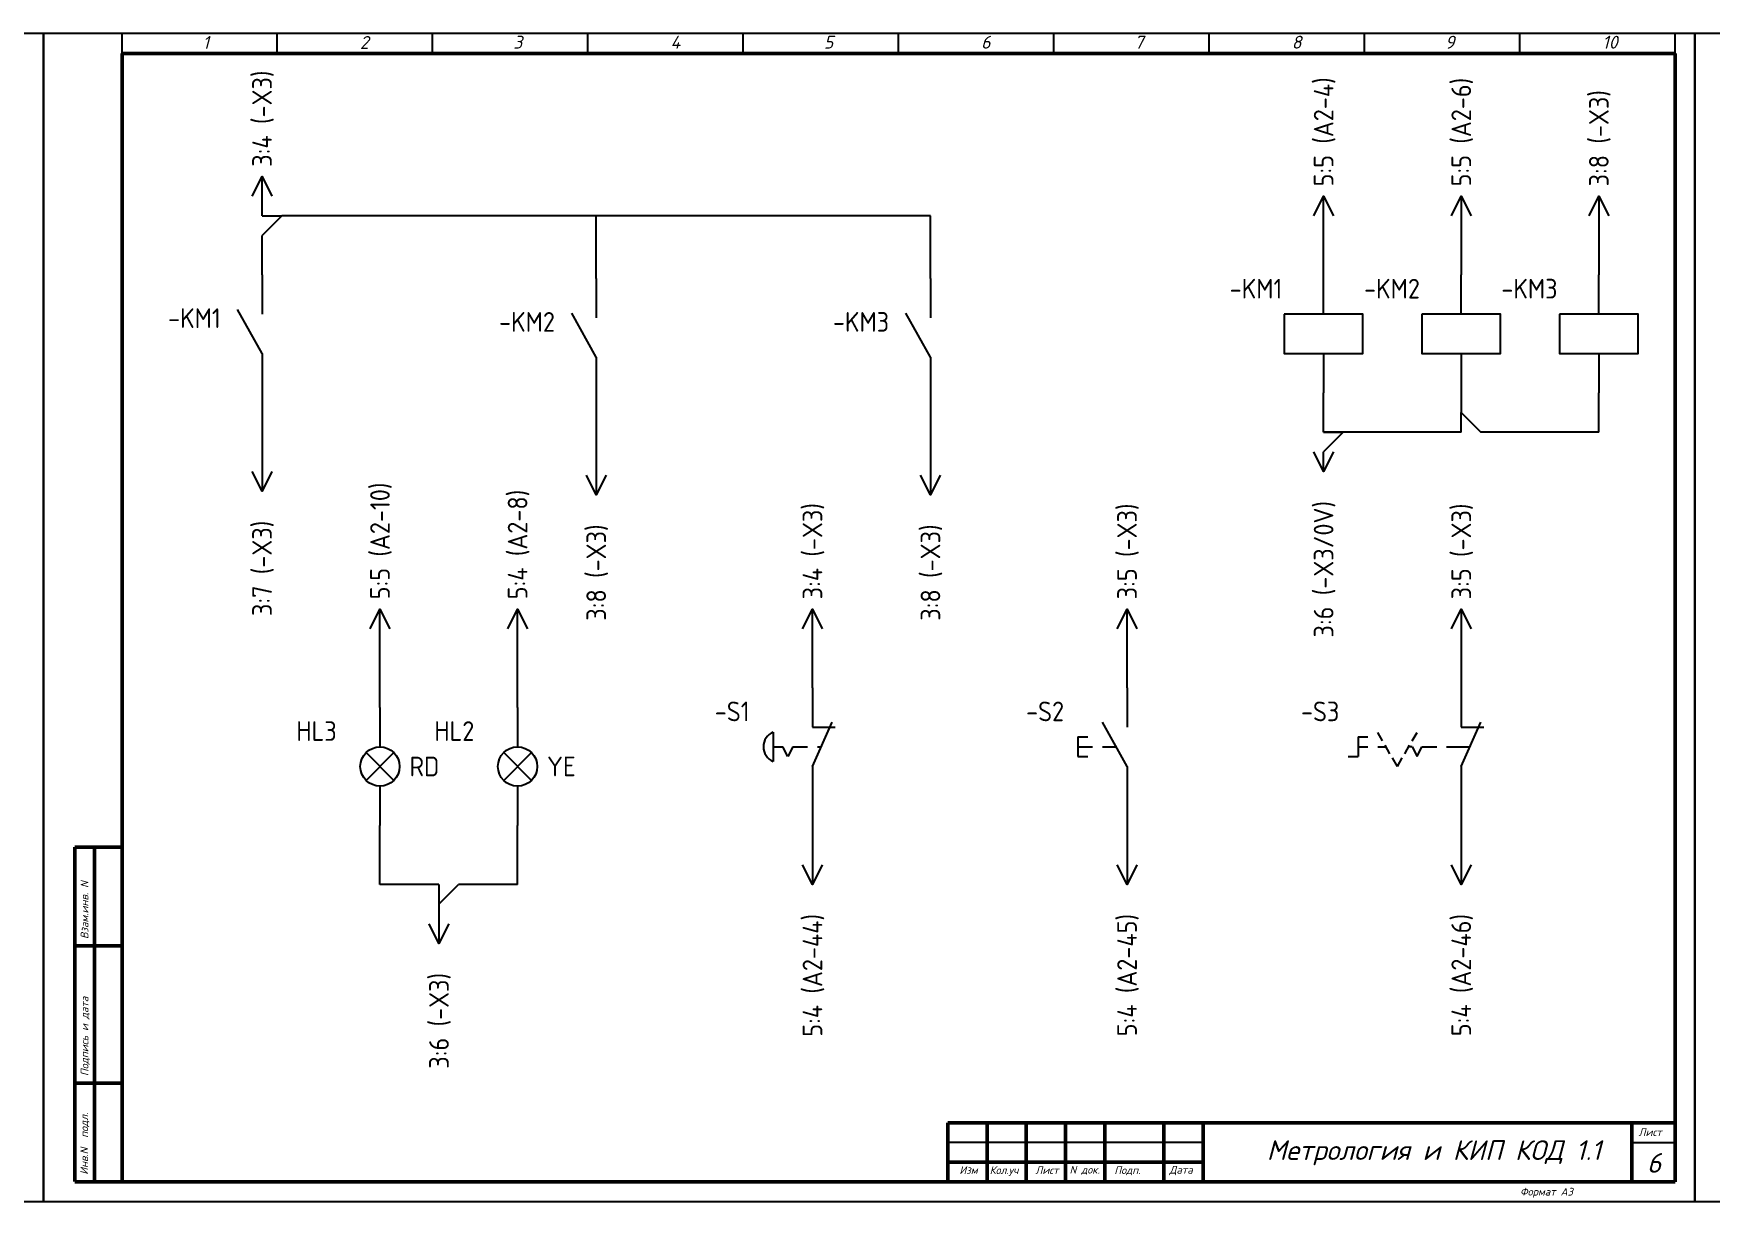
# Model space of a CAD drawing. Header units: millimetres. Extents: x 0 to 53000, y -591 to 24400.
# Drawn here: x 2141.9 to 2568.4, y 304.4 to 601.4 of the extents above; entities that cross this region are included whole.
import ezdxf
from ezdxf.enums import TextEntityAlignment as Align

# ---------------------------------------------------------------- set-up
doc = ezdxf.new("R2010")
doc.units = ezdxf.units.MM
doc.linetypes.add('Caddy_Solid', pattern=[0])
for name, color, linetype in [('DESC', 150, 'Continuous'), ('MISC', 7, 'Continuous'), ('TAGS', 150, 'Continuous'), ('YEL_14_THHN', 7, 'Continuous'), ('Обозначения контактов', 7, 'Continuous')]:
    doc.layers.add(name, color=color, linetype=linetype)
doc.layers.add('Основная', color=7, linetype='Continuous', lineweight=30)
doc.styles.add('WD_IEC', font='ISOCP2.shx', dxfattribs={"width": 0.9, "height": 4})
doc.styles.add('текст', font='isocpeui.ttf')

# ---------------------------------------------------------------- blocks, each defined once
blk = doc.blocks.new('VLT1R')
for p, q in [((0, 7.5), (0, 2.5)), ((-1.77, -1.77), (1.77, 1.77)), ((1.77, -1.77), (-1.77, 1.77)), ((0, -2.5), (0, -7.5))]:
    blk.add_line(p, q)
blk.add_circle((0, 0), 2.5)
at = {"style": 'WD_IEC'}
for tag, p in [('INST', (-5.5, 10.25)), ('LOC', (-5.5, 6.75)), ('TAG1', (-5.5, 3.25)), ('DESC1', (-5.5, -6.35)), ('DESC2', (-5.5, -9.85)), ('DESC3', (-5.5, -13.35))]:
    blk.add_attdef(tag, text='', height=2.5, dxfattribs=at).set_placement(p, align=Align.RIGHT)
blk.add_attdef('TERM01', text='', height=2, rotation=90, dxfattribs=at).set_placement((-1, 7.5), align=Align.RIGHT)
at = {"style": 'WD_IEC', "flags": 1}
for tag, p, height in [('X2TERM01', (0, 7.5), 0.32), ('X4LINK', (-3, 0), 0.32), ('X1LINK', (3, 0), 0.32), ('ASSYCODE', (1, -4), 1), ('FAMILY', (1, -5.5), 1), ('CATDESC', (1, -7), 1), ('X8TERM02', (0, -7.5), 0.32)]:
    blk.add_attdef(tag, p, '', height=height, dxfattribs=at)
at = {"style": 'WD_IEC', "flags": 9}
for tag, p in [('MFG', (-6, -0.25)), ('CAT', (-6, -2.75))]:
    blk.add_attdef(tag, text='', height=1.5, dxfattribs=at).set_placement(p, align=Align.RIGHT)
at = {"style": 'WD_IEC'}
blk.add_attdef('TERM02', (-1, -7.5), '', height=2, rotation=90, dxfattribs=at)
at = {"lineweight": 13, "style": 'WD_IEC'}
blk.add_attdef('COLOR', text='', height=2.5, dxfattribs=at).set_placement((3.75, 0), align=Align.MIDDLE_LEFT)
at = {"lineweight": 15, "style": 'WD_IEC'}
for tag, p in [('XREF', (-5.5, -18)), ('WDTAGALT', (-5.5, -22))]:
    blk.add_attdef(tag, text='', height=2.5, dxfattribs=at).set_placement(p, align=Align.RIGHT)
blk = doc.blocks.new('VCR1')
for p, q in [((0, 2.5), (0, 7.5)), ((0, -2.5), (0, -7.5))]:
    blk.add_line(p, q)
blk.add_lwpolyline([(-5, 2.5), (-5, -2.5), (5, -2.5), (5, 2.5)], close=True)
at = {"style": 'WD_IEC'}
for tag, p in [('INST', (-5.25, 11.5)), ('LOC', (-5.25, 8)), ('TAG1', (-5.25, 4.5)), ('DESC1', (-5.25, -6.85)), ('DESC2', (-5.25, -10.35)), ('DESC3', (-5.25, -13.85))]:
    blk.add_attdef(tag, text='', height=2.5, dxfattribs=at).set_placement(p, align=Align.RIGHT)
blk.add_attdef('TERM01', text='', height=2, rotation=90, dxfattribs=at).set_placement((-1, 7.5), align=Align.RIGHT)
at = {"style": 'WD_IEC', "flags": 1}
for tag, p, height in [('X2TERM01', (0, 7.5), 0.32), ('X4LINK', (-5, 0), 0.32), ('X1LINK', (5, 0), 0.32), ('ASSYCODE', (1, -4), 1), ('FAMILY', (1, -5.5), 1), ('CATDESC', (1, -7), 1), ('X8TERM02', (0, -7.5), 0.32)]:
    blk.add_attdef(tag, p, '', height=height, dxfattribs=at)
at = {"style": 'WD_IEC', "flags": 9}
for tag, p in [('MFG', (-6, 1)), ('CAT', (-6, -1.5))]:
    blk.add_attdef(tag, text='', height=1.5, dxfattribs=at).set_placement(p, align=Align.RIGHT)
at = {"style": 'WD_IEC'}
blk.add_attdef('TERM02', (-1, -7.5), '', height=2, rotation=90, dxfattribs=at)
at = {"lineweight": 9, "style": 'WD_IEC'}
for tag, p in [('NO', (-5.5, -16.5)), ('NC', (-5.5, -20))]:
    blk.add_attdef(tag, text='', height=2.5, dxfattribs=at).set_placement(p, align=Align.TOP_RIGHT)
for tag, p in [('XREFNO', (-4, -16.5)), ('XREFNC', (-4, -20))]:
    blk.add_attdef(tag, text='', height=2.5, dxfattribs=at).set_placement(p, align=Align.TOP_LEFT)
blk = doc.blocks.new('HA1X2')
blk.add_lwpolyline([(-1.25, -2.5), (0, 0), (1.25, -2.5)])
at = {"style": 'WD_IEC', "flags": 8}
for tag, p in [('DESC1', (0, 5.1)), ('DESC2', (0, 1.25))]:
    blk.add_attdef(tag, text='', height=2.5, dxfattribs=at).set_placement(p, align=Align.CENTER)
at = {"style": 'WD_IEC', "flags": 1}
blk.add_attdef('X8TERM01', (0, 0), '', height=0.32, dxfattribs=at)
blk = doc.blocks.new('HA1X4')
blk.add_lwpolyline([(1.25, 2.5), (0, 0), (-1.25, 2.5)])
at = {"style": 'WD_IEC', "flags": 1}
blk.add_attdef('X2TERM01', (0, 0), '', height=0.32, dxfattribs=at)
at = {"style": 'WD_IEC', "flags": 8}
for tag, p in [('DESC1', (0, -3.75)), ('DESC2', (0, -7.6))]:
    blk.add_attdef(tag, text='', height=2.5, dxfattribs=at).set_placement(p, align=Align.CENTER)
blk = doc.blocks.new('HT0_812')
for p, q in [((0, 0), (0, 2.5)), ((0, 0), (2.5, 0)), ((2.5, 0), (0, -2.5))]:
    blk.add_line(p, q)
at = {"style": 'WD_IEC', "flags": 1}
for tag, p in [('X2TERM01', (0, 2.5)), ('WDWSEQ', (1.92, 1.22)), ('X1TERM01', (2.5, 0)), ('X8TERM01', (0, -2.5))]:
    blk.add_attdef(tag, p, '', height=0.4, dxfattribs=at)
blk = doc.blocks.new('VCR21')
for p, q in [((0, 7.5), (0, 2.5)), ((0, -2.5), (-3.12, 3.12)), ((0, -2.5), (0, -7.5))]:
    blk.add_line(p, q)
at = {"style": 'WD_IEC'}
for tag, p in [('INST', (-5.25, 6.75)), ('LOC', (-5.25, 3.75)), ('TAG2', (-5.25, 0.75)), ('XREF', (-5.25, -3.75)), ('DESC1', (-5.25, -6.75)), ('DESC2', (-5.25, -9.75)), ('DESC3', (-5.25, -12.75))]:
    blk.add_attdef(tag, text='', height=2.5, dxfattribs=at).set_placement(p, align=Align.RIGHT)
blk.add_attdef('TERM01', text='', height=2, rotation=90, dxfattribs=at).set_placement((-1, 7.5), align=Align.RIGHT)
at = {"style": 'WD_IEC', "flags": 1}
for tag, p, height in [('X2TERM01', (0, 7.5), 0.32), ('X4LINK', (-2.75, 0), 0.32), ('X1LINK', (-0.5, 0), 0.32), ('CONTACT', (4, -3.5), 1), ('FAMILY', (4, -5), 1), ('COMMON', (5.25, -4.75), 1), ('X8TERM02', (0, -7.5), 0.32)]:
    blk.add_attdef(tag, p, '', height=height, dxfattribs=at)
at = {"style": 'WD_IEC'}
blk.add_attdef('TERM02', (-1, -7.5), '', height=2, rotation=90, dxfattribs=at)
blk = doc.blocks.new('VLT1Y')
for p, q in [((0, 7.5), (0, 2.5)), ((-1.77, -1.77), (1.77, 1.77)), ((1.77, -1.77), (-1.77, 1.77)), ((0, -2.5), (0, -7.5))]:
    blk.add_line(p, q)
blk.add_circle((0, 0), 2.5)
at = {"style": 'WD_IEC'}
for tag, p in [('INST', (-5.5, 10.25)), ('LOC', (-5.5, 6.75)), ('TAG1', (-5.5, 3.25)), ('DESC1', (-5.5, -6.35)), ('DESC2', (-5.5, -9.85)), ('DESC3', (-5.5, -13.35))]:
    blk.add_attdef(tag, text='', height=2.5, dxfattribs=at).set_placement(p, align=Align.RIGHT)
blk.add_attdef('TERM01', text='', height=2, rotation=90, dxfattribs=at).set_placement((-1, 7.5), align=Align.RIGHT)
at = {"style": 'WD_IEC', "flags": 1}
for tag, p, height in [('X2TERM01', (0, 7.5), 0.32), ('X4LINK', (-3, 0), 0.32), ('X1LINK', (3, 0), 0.32), ('ASSYCODE', (1, -4), 1), ('FAMILY', (1, -5.5), 1), ('CATDESC', (1, -7), 1), ('X8TERM02', (0, -7.5), 0.32)]:
    blk.add_attdef(tag, p, '', height=height, dxfattribs=at)
at = {"style": 'WD_IEC', "flags": 9}
for tag, p in [('MFG', (-6, -0.25)), ('CAT', (-6, -2.75))]:
    blk.add_attdef(tag, text='', height=1.5, dxfattribs=at).set_placement(p, align=Align.RIGHT)
at = {"style": 'WD_IEC'}
blk.add_attdef('TERM02', (-1, -7.5), '', height=2, rotation=90, dxfattribs=at)
at = {"lineweight": 13, "style": 'WD_IEC'}
blk.add_attdef('COLOR', text='', height=2.5, dxfattribs=at).set_placement((3.75, 0), align=Align.MIDDLE_LEFT)
at = {"lineweight": 15, "style": 'WD_IEC'}
for tag, p in [('XREF', (-5.5, -18)), ('WDTAGALT', (-5.5, -21.5))]:
    blk.add_attdef(tag, text='', height=2.5, dxfattribs=at).set_placement(p, align=Align.RIGHT)
blk = doc.blocks.new('HT0_184')
for p, q in [((0, 0), (-2.5, 0)), ((0, 0), (0, -2.5)), ((0, -2.5), (2.5, 0))]:
    blk.add_line(p, q)
at = {"style": 'WD_IEC', "flags": 1}
for tag, p in [('X4TERM01', (-2.5, 0)), ('X1TERM01', (2.5, 0)), ('X8TERM01', (0, -2.5)), ('WDWSEQ', (1.53, -1.26))]:
    blk.add_attdef(tag, p, '', height=0.4, dxfattribs=at)
blk = doc.blocks.new('HT0_124')
for p, q in [((0, 0), (0, 2.5)), ((0, 2.5), (2.5, 0)), ((0, 0), (-2.5, 0))]:
    blk.add_line(p, q)
at = {"style": 'WD_IEC', "flags": 1}
for tag, p in [('X2TERM01', (0, 2.5)), ('X4TERM01', (-2.5, 0)), ('WDWSEQ', (1.6, 1.48)), ('X1TERM01', (2.5, 0))]:
    blk.add_attdef(tag, p, '', height=0.4, dxfattribs=at)
blk = doc.blocks.new('VSS122')
for p, q in [((0, 7.5), (0, 2.5)), ((0, -2.5), (2.5, 3.12)), ((0, 2.5), (2.87, 2.5)), ((-13.12, 1.25), (-11.88, 1.25)), ((-13.12, 1.25), (-13.12, -1.25)), ((-13.12, 0), (-11.88, 0)), ((-10, 0.75), (-10.62, 1.83)), ((-10.62, 0), (-9.57, 0)), ((-9.06, -0.88), (-9.69, 0.21)), ((-7.19, -0.88), (-6.56, 0.21)), ((-6.25, 0), (-6.68, 0)), ((-6.25, 0.75), (-5.62, 1.83)), ((-6.25, 0), (-5.62, -1.25)), ((-5.62, -1.25), (-5, 0)), ((-5, 0), (-3.12, 0)), ((-1.88, 0), (1.11, 0)), ((-14.38, -1.25), (-13.12, -1.25)), ((-8.12, -2.5), (-8.75, -1.42)), ((-8.12, -2.5), (-7.5, -1.42)), ((0, -2.5), (0, -7.5))]:
    blk.add_line(p, q)
at = {"style": 'WD_IEC'}
for tag, p in [('INST', (-15.5, 9.25)), ('LOC', (-15.5, 6.25)), ('TAG1', (-15.5, 3.25)), ('DESC1', (-15.5, -9.35)), ('DESC2', (-15.5, -12.35)), ('DESC3', (-15.5, -15.35))]:
    blk.add_attdef(tag, text='', height=2.5, dxfattribs=at).set_placement(p, align=Align.RIGHT)
at = {"style": 'WD_IEC', "flags": 8}
for tag, p in [('POS1', (-10.62, 3.5)), ('POS2', (-5.62, 3.5))]:
    blk.add_attdef(tag, text='', height=2, rotation=90, dxfattribs=at).set_placement(p, align=Align.MIDDLE_LEFT)
at = {"style": 'WD_IEC'}
blk.add_attdef('TERM01', text='', height=2, rotation=90, dxfattribs=at).set_placement((-1, 7.5), align=Align.RIGHT)
at = {"style": 'WD_IEC', "flags": 1}
for tag, p, height in [('X2TERM01', (0, 7.5), 0.32), ('CONTACT', (0.5, 4.5), 1), ('COMMON', (1.75, 3.25), 1), ('X1LINK', (1.5, 0), 0.32), ('X8TERM02', (0, -7.5), 0.32), ('ASSYCODE', (1, -9), 1), ('FAMILY', (1, -10.5), 1), ('CATDESC', (1, -12), 1)]:
    blk.add_attdef(tag, p, '', height=height, dxfattribs=at)
at = {"style": 'WD_IEC', "flags": 9}
for tag, p in [('MFG', (-16, -0.25)), ('CAT', (-16, -2.75))]:
    blk.add_attdef(tag, text='', height=1.5, dxfattribs=at).set_placement(p, align=Align.RIGHT)
at = {"style": 'WD_IEC'}
blk.add_attdef('TERM02', (-1, -7.5), '', height=2, rotation=90, dxfattribs=at)
at = {"lineweight": 15, "style": 'WD_IEC'}
blk.add_attdef('XREF', text='', height=2.5, dxfattribs=at).set_placement((-15.5, -6.35), align=Align.RIGHT)
blk.add_attdef('STATE', (1.25, -6.35), '', height=2.5, dxfattribs=at)
blk = doc.blocks.new('VPB12ML')
for p, q in [((0, 7.5), (0, 2.5)), ((0, -2.5), (2.5, 3.125)), ((0, 2.5), (2.8678, 2.5)), ((-5, 1.875), (-5, -1.875)), ((-5, 0), (-3.75, 0)), ((-3.125, -1.25), (-3.75, 0)), ((-2.5, 0), (-3.125, -1.25)), ((-2.5, 0), (-0.625, 0)), ((0.625, 0), (1.11111, 0)), ((0, -2.5), (0, -7.5))]:
    blk.add_line(p, q)
blk.add_arc((-4.21875, 0), 2.03125, 112.6198649, 247.3801351)
at = {"style": 'WD_IEC'}
for tag, p in [('INST', (-8, 10.25)), ('LOC', (-8, 6.75)), ('TAG1', (-8, 3.25)), ('DESC1', (-8, -10.35)), ('DESC2', (-8, -13.85)), ('DESC3', (-8, -17.35))]:
    blk.add_attdef(tag, text='', height=2.5, dxfattribs=at).set_placement(p, align=Align.RIGHT)
blk.add_attdef('TERM01', text='', height=2, rotation=90, dxfattribs=at).set_placement((-1, 7.5), align=Align.RIGHT)
at = {"style": 'WD_IEC', "flags": 1}
for tag, p, height in [('X2TERM01', (0, 7.5), 0.32), ('CONTACT', (0.5, 4.5), 1), ('COMMON', (1.75, 3.25), 1), ('X1LINK', (1.5, 0), 0.32), ('ASSYCODE', (1, -4), 1), ('FAMILY', (1, -5.5), 1), ('CATDESC', (1, -7), 1), ('X8TERM02', (0, -7.5), 0.32)]:
    blk.add_attdef(tag, p, '', height=height, dxfattribs=at)
at = {"style": 'WD_IEC', "flags": 9}
for tag, p in [('MFG', (-8.5, -0.25)), ('CAT', (-8.5, -2.75))]:
    blk.add_attdef(tag, text='', height=1.5, dxfattribs=at).set_placement(p, align=Align.RIGHT)
at = {"style": 'WD_IEC'}
blk.add_attdef('TERM02', (-1, -7.5), '', height=2, rotation=90, dxfattribs=at)
at = {"lineweight": 15, "style": 'WD_IEC'}
blk.add_attdef('XREF', text='', height=2.5, dxfattribs=at).set_placement((-8, -6.35), align=Align.RIGHT)
blk = doc.blocks.new('VPB11')
for p, q in [((0, 7.5), (0, 2.5)), ((0, -2.5), (-3.125, 3.125)), ((-6.25, 1.25), (-6.25, -1.25)), ((-6.25, 1.25), (-5, 1.25)), ((-6.25, 0), (-4.375, 0)), ((-3.125, 0), (-1.389, 0)), ((-6.25, -1.25), (-5, -1.25)), ((0, -2.5), (0, -7.5))]:
    blk.add_line(p, q)
at = {"style": 'WD_IEC'}
for tag, p in [('INST', (-8, 10.25)), ('LOC', (-8, 6.75)), ('TAG1', (-8, 3.25)), ('DESC1', (-8, -10.35)), ('DESC2', (-8, -13.85)), ('DESC3', (-8, -17.35))]:
    blk.add_attdef(tag, text='', height=2.5, dxfattribs=at).set_placement(p, align=Align.RIGHT)
blk.add_attdef('TERM01', text='', height=2, rotation=90, dxfattribs=at).set_placement((-1, 7.5), align=Align.RIGHT)
at = {"style": 'WD_IEC', "flags": 1}
for tag, p, height in [('X2TERM01', (0, 7.5), 0.32), ('CONTACT', (0.5, 4.5), 1), ('COMMON', (1.75, 3.25), 1), ('X1LINK', (0, 0), 0.32), ('ASSYCODE', (1, -4), 1), ('FAMILY', (1, -5.5), 1), ('CATDESC', (1, -7), 1), ('X8TERM02', (0, -7.5), 0.32)]:
    blk.add_attdef(tag, p, '', height=height, dxfattribs=at)
at = {"style": 'WD_IEC', "flags": 9}
for tag, p in [('MFG', (-8.5, -0.25)), ('CAT', (-8.5, -2.75))]:
    blk.add_attdef(tag, text='', height=1.5, dxfattribs=at).set_placement(p, align=Align.RIGHT)
at = {"style": 'WD_IEC'}
blk.add_attdef('TERM02', (-1, -7.5), '', height=2, rotation=90, dxfattribs=at)
at = {"lineweight": 15, "style": 'WD_IEC'}
blk.add_attdef('XREF', text='', height=2.5, dxfattribs=at).set_placement((-8, -6.35), align=Align.RIGHT)

msp = doc.modelspace()

# ---------------------------------------------------------------- linework, layer by layer
at = {"linetype": 'Caddy_Solid', "lineweight": 25}
for p, q in [((2164.38593, 596.38009), (2164.38593, 601.38009)), ((2203.88593, 596.38009), (2203.88593, 601.38009)), ((2243.38593, 596.38009), (2243.38593, 601.38009)), ((2282.88593, 596.38009), (2282.88593, 601.38009)), ((2322.38593, 596.38009), (2322.38593, 601.38009)), ((2361.88593, 596.38009), (2361.88593, 601.38009)), ((2401.38593, 596.38009), (2401.38593, 601.38009)), ((2440.88593, 596.38009), (2440.88593, 601.38009)), ((2480.38593, 596.38009), (2480.38593, 601.38009)), ((2519.88593, 596.38009), (2519.88593, 601.38009)), ((2559.38593, 596.38009), (2559.38593, 601.38009))]:
    msp.add_line(p, q, dxfattribs=at)
at = {"layer": 'YEL_14_THHN'}
for p, q in [((2200, 560), (2200, 565)), ((2470, 540), (2470, 560)), ((2505, 560), (2505, 540)), ((2540, 560), (2540, 540)), ((2370, 555), (2205, 555)), ((2285, 539.0566), (2285, 555)), ((2370, 539.0566), (2370, 555)), ((2200, 540), (2200, 550)), ((2200, 510), (2200, 485)), ((2285, 509.0566), (2285, 484.0566)), ((2370, 509.0566), (2370, 484.0566)), ((2470, 505), (2470, 510)), ((2505, 510), (2505, 505)), ((2540, 500), (2540, 510)), ((2495, 500), (2470, 500)), ((2500, 500), (2495, 500)), ((2540, 500), (2510, 500)), ((2470, 490), (2470, 495)), ((2230, 430), (2230, 455)), ((2265, 430), (2265, 455)), ((2340, 435), (2340, 455)), ((2420, 435), (2420, 455)), ((2505, 455), (2505, 435)), ((2340, 405), (2340, 385)), ((2420, 405), (2420, 385)), ((2505, 405), (2505, 385)), ((2230, 385), (2230, 400)), ((2265, 385), (2265, 400)), ((2240, 385), (2230, 385)), ((2265, 385), (2250, 385)), ((2245, 380), (2245, 370))]:
    msp.add_line(p, q, dxfattribs=at)
at = {"layer": 'Обозначения контактов'}
for points in [[(1724.38593, 304.38009), (2144.38593, 304.38009), (2144.38593, 601.38009), (1724.38593, 601.38009)], [(2144.38593, 304.38009), (2564.38593, 304.38009), (2564.38593, 601.38009), (2144.38593, 601.38009)], [(2564.38593, 304.38009), (2984.38593, 304.38009), (2984.38593, 601.38009), (2564.38593, 601.38009)]]:
    msp.add_lwpolyline(points, close=True, dxfattribs=at)
at = {"layer": 'Основная', "linetype": 'Caddy_Solid', "lineweight": 50}
for p, q in [((2164.38593, 596.3189), (2559.38593, 596.3189)), ((2164.38593, 596.3189), (2164.38593, 309.38009)), ((2559.38593, 596.3189), (2559.38593, 309.38009)), ((2152.38593, 309.44009), (2152.38593, 394.44009)), ((2152.38593, 394.44009), (2164.38593, 394.44009)), ((2157.38593, 394.44009), (2157.38593, 309.44009)), ((2152.38593, 369.38009), (2164.38593, 369.38009)), ((2152.38593, 334.44009), (2164.38593, 334.44009)), ((2374.38593, 324.38009), (2559.38593, 324.38009)), ((2374.38593, 309.38009), (2374.38593, 324.38009)), ((2384.38593, 309.38009), (2384.38593, 324.38009)), ((2394.38593, 309.38009), (2394.38593, 324.38009)), ((2404.38593, 309.38009), (2404.38593, 324.38009)), ((2414.38593, 309.38009), (2414.38593, 324.38009)), ((2429.38593, 309.38009), (2429.38593, 324.38009)), ((2439.38593, 309.38009), (2439.38593, 324.38009)), ((2548.38593, 309.38009), (2548.38593, 324.38009)), ((2374.38593, 314.38009), (2439.38593, 314.38009)), ((2559.38593, 309.38009), (2152.38593, 309.38009))]:
    msp.add_line(p, q, dxfattribs=at)
at = {"layer": 'Основная', "linetype": 'Caddy_Solid', "lineweight": 25}
for p, q in [((2439.38593, 319.38009), (2374.38593, 319.38009)), ((2548.38593, 319.38009), (2559.38593, 319.38009))]:
    msp.add_line(p, q, dxfattribs=at)

# ---------------------------------------------------------------- block references
at = {"layer": 'YEL_14_THHN', "xscale": 2, "yscale": 2, "zscale": 2}
for name, p in [('HT0_812', (2200, 555)), ('HT0_812', (2470, 500)), ('HT0_124', (2505, 500)), ('HT0_184', (2245, 385))]:
    msp.add_blockref(name, p, dxfattribs=at)
at = {"layer": 'Обозначения контактов'}
ref = msp.add_blockref('HA1X2', (2200, 565), dxfattribs=dict(at, xscale=2, yscale=2, zscale=2))
ref.add_attrib('DESC2', '3:4 (-X3)', dxfattribs={"layer": 'DESC', "height": 5, "rotation": 90, "style": 'WD_IEC', "flags": 8}).set_placement((2200, 567.5), align=Align.MIDDLE_LEFT)
ref = msp.add_blockref('HA1X2', (2470, 560), dxfattribs=dict(at, xscale=2, yscale=2, zscale=2))
ref.add_attrib('DESC2', '5:5 (A2-4)', dxfattribs={"layer": 'DESC', "height": 5, "rotation": 90, "style": 'WD_IEC', "flags": 8}).set_placement((2470, 562.5), align=Align.MIDDLE_LEFT)
ref = msp.add_blockref('HA1X2', (2505, 560), dxfattribs=dict(at, xscale=2, yscale=2, zscale=2))
ref.add_attrib('DESC2', '5:5 (A2-6)', dxfattribs={"layer": 'DESC', "height": 5, "rotation": 90, "style": 'WD_IEC', "flags": 8}).set_placement((2505, 562.5), align=Align.MIDDLE_LEFT)
ref = msp.add_blockref('HA1X2', (2540, 560), dxfattribs=dict(at, xscale=2, yscale=2, zscale=2))
ref.add_attrib('DESC2', '3:8 (-X3)', dxfattribs={"layer": 'DESC', "height": 5, "rotation": 90, "style": 'WD_IEC', "flags": 8}).set_placement((2540, 562.5), align=Align.MIDDLE_LEFT)
ref = msp.add_blockref('VCR21', (2200, 525), dxfattribs=dict(at, xscale=2, yscale=2, zscale=2))
ref.add_attrib('TAG2', '-KM1', dxfattribs={"layer": 'TAGS', "height": 5, "style": 'WD_IEC'}).set_placement((2189.5, 526.5), align=Align.RIGHT)
ref = msp.add_blockref('VCR21', (2285, 524.0566), dxfattribs=dict(at, xscale=2, yscale=2, zscale=2))
ref.add_attrib('TAG2', '-KM2', dxfattribs={"layer": 'TAGS', "height": 5, "style": 'WD_IEC'}).set_placement((2274.5, 525.5566), align=Align.RIGHT)
ref = msp.add_blockref('VCR21', (2370, 524.0566), dxfattribs=dict(at, xscale=2, yscale=2, zscale=2))
ref.add_attrib('TAG2', '-KM3', dxfattribs={"layer": 'TAGS', "height": 5, "style": 'WD_IEC'}).set_placement((2359.5, 525.5566), align=Align.RIGHT)
ref = msp.add_blockref('VCR1', (2470, 525), dxfattribs=dict(at, xscale=2, yscale=2, zscale=2))
ref.add_attrib('TAG1', '-KM1', dxfattribs={"layer": 'TAGS', "height": 5, "style": 'WD_IEC'}).set_placement((2459.5, 534), align=Align.RIGHT)
ref = msp.add_blockref('VCR1', (2505, 525), dxfattribs=dict(at, xscale=2, yscale=2, zscale=2))
ref.add_attrib('TAG1', '-KM2', dxfattribs={"layer": 'TAGS', "height": 5, "style": 'WD_IEC'}).set_placement((2494.5, 534), align=Align.RIGHT)
ref = msp.add_blockref('VCR1', (2540, 525), dxfattribs=dict(at, xscale=2, yscale=2, zscale=2))
ref.add_attrib('TAG1', '-KM3', dxfattribs={"layer": 'TAGS', "height": 5, "style": 'WD_IEC'}).set_placement((2529.5, 534), align=Align.RIGHT)
ref = msp.add_blockref('HA1X4', (2470, 490), dxfattribs=dict(at, xscale=2, yscale=2, zscale=2))
ref.add_attrib('DESC1', '3:6 (-X3/0V)', dxfattribs={"layer": 'DESC', "height": 5, "rotation": 90, "style": 'WD_IEC', "flags": 8}).set_placement((2470, 482.5), align=Align.MIDDLE_RIGHT)
ref = msp.add_blockref('HA1X4', (2200, 485), dxfattribs=dict(at, xscale=2, yscale=2, zscale=2))
ref.add_attrib('DESC1', '3:7 (-X3)', dxfattribs={"layer": 'DESC', "height": 5, "rotation": 90, "style": 'WD_IEC', "flags": 8}).set_placement((2200, 477.5), align=Align.MIDDLE_RIGHT)
ref = msp.add_blockref('HA1X2', (2230, 455), dxfattribs=dict(at, xscale=2, yscale=2, zscale=2))
ref.add_attrib('DESC2', '5:5 (A2-10)', dxfattribs={"layer": 'DESC', "height": 5, "rotation": 90, "style": 'WD_IEC', "flags": 8}).set_placement((2230, 457.5), align=Align.MIDDLE_LEFT)
ref = msp.add_blockref('HA1X4', (2285, 484.0566), dxfattribs=dict(at, xscale=2, yscale=2, zscale=2))
ref.add_attrib('DESC1', '3:8 (-X3)', dxfattribs={"layer": 'DESC', "height": 5, "rotation": 90, "style": 'WD_IEC', "flags": 8}).set_placement((2285, 476.5566), align=Align.MIDDLE_RIGHT)
ref = msp.add_blockref('HA1X4', (2370, 484.0566), dxfattribs=dict(at, xscale=2, yscale=2, zscale=2))
ref.add_attrib('DESC1', '3:8 (-X3)', dxfattribs={"layer": 'DESC', "height": 5, "rotation": 90, "style": 'WD_IEC', "flags": 8}).set_placement((2370, 476.5566), align=Align.MIDDLE_RIGHT)
ref = msp.add_blockref('HA1X2', (2265, 455), dxfattribs=dict(at, xscale=2, yscale=2, zscale=2))
ref.add_attrib('DESC2', '5:4 (A2-8)', dxfattribs={"layer": 'DESC', "height": 5, "rotation": 90, "style": 'WD_IEC', "flags": 8}).set_placement((2265, 457.5), align=Align.MIDDLE_LEFT)
ref = msp.add_blockref('HA1X2', (2340, 455), dxfattribs=dict(at, xscale=2, yscale=2, zscale=2))
ref.add_attrib('DESC2', '3:4 (-X3)', dxfattribs={"layer": 'DESC', "height": 5, "rotation": 90, "style": 'WD_IEC', "flags": 8}).set_placement((2340, 457.5), align=Align.MIDDLE_LEFT)
ref = msp.add_blockref('HA1X2', (2420, 455), dxfattribs=dict(at, xscale=2, yscale=2, zscale=2))
ref.add_attrib('DESC2', '3:5 (-X3)', dxfattribs={"layer": 'DESC', "height": 5, "rotation": 90, "style": 'WD_IEC', "flags": 8}).set_placement((2420, 457.5), align=Align.MIDDLE_LEFT)
ref = msp.add_blockref('HA1X2', (2505, 455), dxfattribs=dict(at, xscale=2, yscale=2, zscale=2))
ref.add_attrib('DESC2', '3:5 (-X3)', dxfattribs={"layer": 'DESC', "height": 5, "rotation": 90, "style": 'WD_IEC', "flags": 8}).set_placement((2505, 457.5), align=Align.MIDDLE_LEFT)
ref = msp.add_blockref('VPB12ML', (2340, 420), dxfattribs=dict(at, xscale=2, yscale=2, zscale=2))
ref.add_attrib('TAG1', '-S1', dxfattribs={"layer": 'TAGS', "height": 5, "style": 'WD_IEC'}).set_placement((2324, 426.5), align=Align.RIGHT)
ref = msp.add_blockref('VPB11', (2420, 420), dxfattribs=dict(at, xscale=2, yscale=2, zscale=2))
ref.add_attrib('TAG1', '-S2', dxfattribs={"layer": 'TAGS', "height": 5, "style": 'WD_IEC'}).set_placement((2404, 426.5), align=Align.RIGHT)
ref = msp.add_blockref('VSS122', (2505, 420), dxfattribs=dict(at, xscale=2, yscale=2, zscale=2))
ref.add_attrib('TAG1', '-S3', dxfattribs={"layer": 'TAGS', "height": 5, "style": 'WD_IEC'}).set_placement((2474, 426.5), align=Align.RIGHT)
ref = msp.add_blockref('VLT1R', (2230, 415), dxfattribs=dict(at, xscale=2, yscale=2, zscale=2))
ref.add_attrib('COLOR', 'RD', dxfattribs={"layer": 'MISC', "lineweight": 13, "height": 5, "style": 'WD_IEC'}).set_placement((2237.5, 415), align=Align.MIDDLE_LEFT)
ref.add_attrib('TAG1', 'HL3', dxfattribs={"layer": 'TAGS', "height": 5, "style": 'WD_IEC'}).set_placement((2219, 421.5), align=Align.RIGHT)
ref = msp.add_blockref('VLT1Y', (2265, 415), dxfattribs=dict(at, xscale=2, yscale=2, zscale=2))
ref.add_attrib('COLOR', 'YE', dxfattribs={"layer": 'MISC', "lineweight": 13, "height": 5, "style": 'WD_IEC'}).set_placement((2272.5, 415), align=Align.MIDDLE_LEFT)
ref.add_attrib('TAG1', 'HL2', dxfattribs={"layer": 'TAGS', "height": 5, "style": 'WD_IEC'}).set_placement((2254, 421.5), align=Align.RIGHT)
ref = msp.add_blockref('HA1X4', (2340, 385), dxfattribs=dict(at, xscale=2, yscale=2, zscale=2))
ref.add_attrib('DESC1', '5:4 (A2-44)', dxfattribs={"layer": 'DESC', "height": 5, "rotation": 90, "style": 'WD_IEC', "flags": 8}).set_placement((2340, 377.5), align=Align.MIDDLE_RIGHT)
ref = msp.add_blockref('HA1X4', (2420, 385), dxfattribs=dict(at, xscale=2, yscale=2, zscale=2))
ref.add_attrib('DESC1', '5:4 (A2-45)', dxfattribs={"layer": 'DESC', "height": 5, "rotation": 90, "style": 'WD_IEC', "flags": 8}).set_placement((2420, 377.5), align=Align.MIDDLE_RIGHT)
ref = msp.add_blockref('HA1X4', (2505, 385), dxfattribs=dict(at, xscale=2, yscale=2, zscale=2))
ref.add_attrib('DESC1', '5:4 (A2-46)', dxfattribs={"layer": 'DESC', "height": 5, "rotation": 90, "style": 'WD_IEC', "flags": 8}).set_placement((2505, 377.5), align=Align.MIDDLE_RIGHT)
ref = msp.add_blockref('HA1X4', (2245, 370), dxfattribs=dict(at, xscale=2, yscale=2, zscale=2))
ref.add_attrib('DESC1', '3:6 (-X3)', dxfattribs={"layer": 'DESC', "height": 5, "rotation": 90, "style": 'WD_IEC', "flags": 8}).set_placement((2245, 362.5), align=Align.MIDDLE_RIGHT)

# ---------------------------------------------------------------- texts
at = {"lineweight": 60, "style": 'текст'}
for s, height, p in [('1', 3.27499, (2184.88593, 597.4801)), ('2', 3.27499, (2224.88593, 597.4801)), ('3', 3.27499, (2263.88593, 597.54009)), ('4', 3.27499, (2303.88593, 597.54009)), ('5', 3.27499, (2342.88593, 597.54009)), ('6', 3.27499, (2382.88593, 597.54009)), ('7', 3.27499, (2421.88593, 597.54009)), ('8', 3.27499, (2461.88593, 597.54009)), ('9', 3.27499, (2500.88593, 597.54009)), ('10', 3.274994, (2540.88593, 597.54009))]:
    msp.add_text(s, height=height, dxfattribs=at).set_placement(p)
at = {"layer": 'Основная', "lineweight": 25, "style": 'текст'}
for s, height, p in [('Взам.инв. N', 1.9649963, (2155.84659, 371.10647)), ('Подпись и дата', 1.9650002, (2155.85371, 336.25925)), ('Инв.N  подл.', 1.9650002, (2155.75687, 311.17453))]:
    msp.add_text(s, height=height, rotation=90, dxfattribs=at).set_placement(p)
for s, p in [('Лист', (2550.08615, 321.01926)), ('Изм', (2377.3725, 311.35335)), ('Кол.уч', (2385.07045, 311.36838)), ('Лист', (2396.67249, 311.35335)), ('N док.', (2405.39081, 311.46325)), ('Подп.', (2416.77289, 311.36581)), ('Дата', (2430.7891, 311.45812)), ('Формат А3', (2519.95057, 305.87508))]:
    msp.add_text(s, height=1.965, dxfattribs=at).set_placement(p)
at = {"layer": 'Основная', "char_height": 5, "attachment_point": 5, "style": 'текст'}
for s, width, heights, insert in [('\\pxt12;Метрология и КИП КОД 1.1', 114.461363, [14.52012], (2498.0591, 316.75457)), ('\\pxqc;6', 10.7241089, [10], (2554.02979, 314.18634))]:
    msp.add_mtext_dynamic_manual_height_columns(s, width=width, gutter_width=200, heights=heights, dxfattribs=dict(at, insert=insert))

doc.saveas('drawing.dxf')
